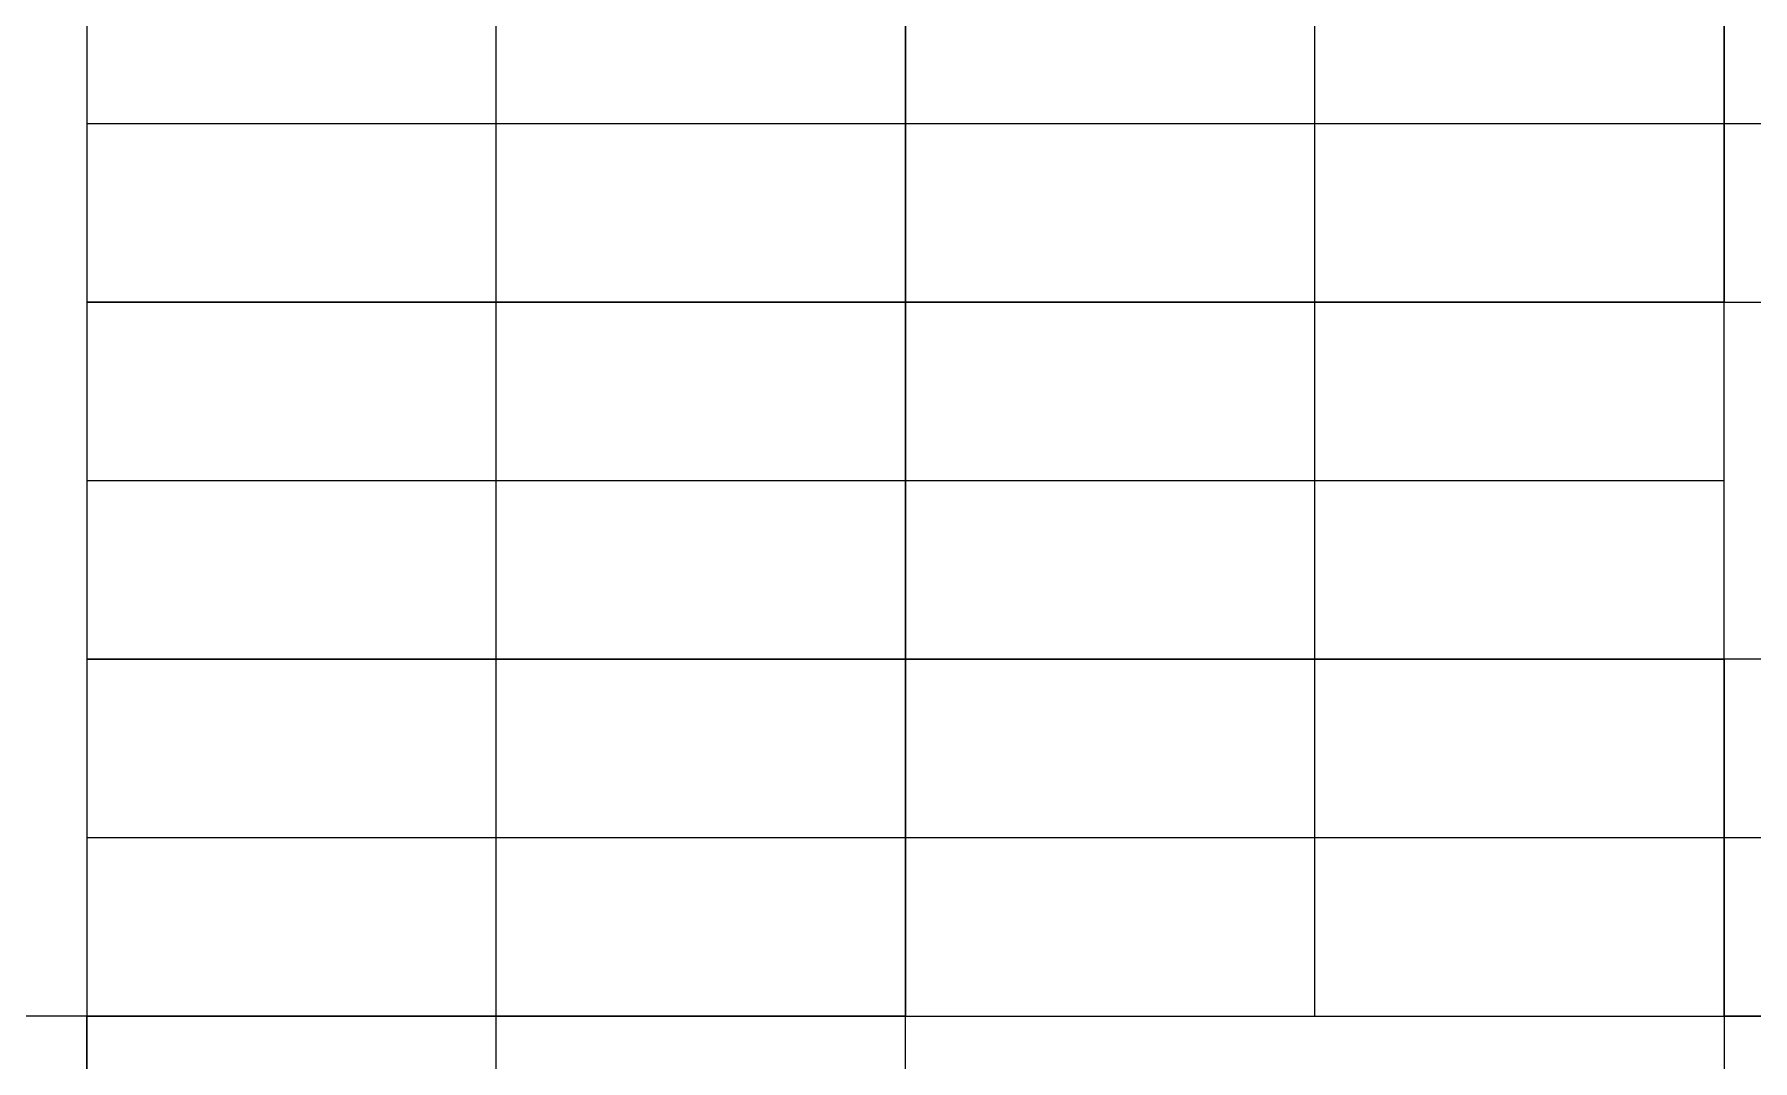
# Model space of a CAD drawing. Header units: millimetres. Extents: x 0.42 to 2.75, y -0.18 to 1.56.
# Drawn here: x 2.2114 to 2.3714, y 0.3283 to 0.4239 of the extents above; entities that cross this region are included whole.
import ezdxf

# ---------------------------------------------------------------- set-up
doc = ezdxf.new("R2010")
doc.units = ezdxf.units.MM
doc.header["$MEASUREMENT"] = 0
doc.layers.add('AZ', color=7, linetype='Continuous', true_color=0x007f00)

msp = doc.modelspace()

# ---------------------------------------------------------------- linework, layer by layer
at = {"layer": 'AZ'}
for p, q in [((2.21627, 0.43225, 0.0225), (2.21627, 0.399, 0.0225)), ((2.21627, 0.43225, 0.045), (2.21627, 0.399, 0.045)), ((2.21627, 0.43225), (2.21627, 0.399)), ((2.21627, 0.43225, 0.0225), (2.21627, 0.399, 0.0225)), ((2.29252, 0.43225, 0.0225), (2.29252, 0.399, 0.0225)), ((2.29252, 0.43225, 0.045), (2.29252, 0.399, 0.045)), ((2.29252, 0.43225), (2.29252, 0.399)), ((2.29252, 0.43225, 0.0225), (2.29252, 0.399, 0.0225)), ((2.29252, 0.399, 0.0225), (2.29252, 0.43225, 0.0225)), ((2.29252, 0.399, 0.045), (2.29252, 0.43225, 0.045)), ((2.29252, 0.399), (2.29252, 0.43225)), ((2.29252, 0.399, 0.0225), (2.29252, 0.43225, 0.0225)), ((2.36877, 0.43225, 0.0225), (2.36877, 0.399, 0.0225)), ((2.36877, 0.43225, 0.045), (2.36877, 0.399, 0.045)), ((2.36877, 0.43225), (2.36877, 0.399)), ((2.36877, 0.43225, 0.0225), (2.36877, 0.399, 0.0225)), ((2.36877, 0.399, 0.0225), (2.36877, 0.43225, 0.0225)), ((2.36877, 0.399, 0.045), (2.36877, 0.43225, 0.045)), ((2.36877, 0.399), (2.36877, 0.43225)), ((2.36877, 0.399, 0.0225), (2.36877, 0.43225, 0.0225)), ((2.21627, 0.399, 0.0225), (2.29252, 0.399, 0.0225)), ((2.21627, 0.399, 0.045), (2.29252, 0.399, 0.045)), ((2.21627, 0.399, 0.0225), (2.21627, 0.399, 0.045)), ((2.21627, 0.399), (2.29252, 0.399)), ((2.21627, 0.399, 0.0225), (2.29252, 0.399, 0.0225)), ((2.21627, 0.399), (2.21627, 0.399, 0.0225)), ((2.29252, 0.399, 0.0675), (2.21627, 0.399, 0.0675)), ((2.21627, 0.399, 0.0675), (2.21627, 0.36575, 0.0675)), ((2.29252, 0.399, 0.09), (2.21627, 0.399, 0.09)), ((2.21627, 0.399, 0.09), (2.21627, 0.36575, 0.09)), ((2.21627, 0.399, 0.0675), (2.21627, 0.399, 0.09)), ((2.29252, 0.399, 0.045), (2.21627, 0.399, 0.045)), ((2.21627, 0.399, 0.045), (2.21627, 0.36575, 0.045)), ((2.29252, 0.399, 0.0675), (2.21627, 0.399, 0.0675)), ((2.21627, 0.399, 0.0675), (2.21627, 0.36575, 0.0675)), ((2.21627, 0.399, 0.045), (2.21627, 0.399, 0.0675)), ((2.29252, 0.399, 0.0225), (2.21627, 0.399, 0.0225)), ((2.21627, 0.399, 0.0225), (2.21627, 0.36575, 0.0225)), ((2.29252, 0.399, 0.045), (2.21627, 0.399, 0.045)), ((2.21627, 0.399, 0.045), (2.21627, 0.36575, 0.045)), ((2.21627, 0.399, 0.0225), (2.21627, 0.399, 0.045)), ((2.29252, 0.399), (2.21627, 0.399)), ((2.21627, 0.399), (2.21627, 0.36575)), ((2.29252, 0.399, 0.0225), (2.21627, 0.399, 0.0225)), ((2.21627, 0.399, 0.0225), (2.21627, 0.36575, 0.0225)), ((2.21627, 0.399), (2.21627, 0.399, 0.0225)), ((2.29252, 0.399, 0.0225), (2.36877, 0.399, 0.0225)), ((2.29252, 0.399, 0.045), (2.36877, 0.399, 0.045)), ((2.29252, 0.399, 0.0225), (2.29252, 0.399, 0.045)), ((2.29252, 0.399), (2.36877, 0.399)), ((2.29252, 0.399, 0.0225), (2.36877, 0.399, 0.0225)), ((2.29252, 0.399), (2.29252, 0.399, 0.0225)), ((2.36877, 0.399, 0.045), (2.29252, 0.399, 0.045)), ((2.29252, 0.399, 0.045), (2.29252, 0.36575, 0.045)), ((2.36877, 0.399, 0.0675), (2.29252, 0.399, 0.0675)), ((2.29252, 0.399, 0.0675), (2.29252, 0.36575, 0.0675)), ((2.29252, 0.399, 0.045), (2.29252, 0.399, 0.0675)), ((2.36877, 0.399, 0.0225), (2.29252, 0.399, 0.0225)), ((2.29252, 0.399, 0.0225), (2.29252, 0.36575, 0.0225)), ((2.36877, 0.399, 0.045), (2.29252, 0.399, 0.045)), ((2.29252, 0.399, 0.045), (2.29252, 0.36575, 0.045)), ((2.29252, 0.399, 0.0225), (2.29252, 0.399, 0.045)), ((2.36877, 0.399), (2.29252, 0.399)), ((2.29252, 0.399), (2.29252, 0.36575)), ((2.36877, 0.399, 0.0225), (2.29252, 0.399, 0.0225)), ((2.29252, 0.399, 0.0225), (2.29252, 0.36575, 0.0225)), ((2.29252, 0.399), (2.29252, 0.399, 0.0225)), ((2.29252, 0.399, 0.0225), (2.29252, 0.399, 0.045)), ((2.29252, 0.399), (2.29252, 0.399, 0.0225)), ((2.29252, 0.36575, 0.0675), (2.29252, 0.399, 0.0675)), ((2.29252, 0.36575, 0.09), (2.29252, 0.399, 0.09)), ((2.29252, 0.399, 0.0675), (2.29252, 0.399, 0.09)), ((2.29252, 0.36575, 0.045), (2.29252, 0.399, 0.045)), ((2.29252, 0.36575, 0.0675), (2.29252, 0.399, 0.0675)), ((2.29252, 0.399, 0.045), (2.29252, 0.399, 0.0675)), ((2.29252, 0.36575, 0.0225), (2.29252, 0.399, 0.0225)), ((2.29252, 0.36575, 0.045), (2.29252, 0.399, 0.045)), ((2.29252, 0.399, 0.0225), (2.29252, 0.399, 0.045)), ((2.29252, 0.36575), (2.29252, 0.399)), ((2.29252, 0.36575, 0.0225), (2.29252, 0.399, 0.0225)), ((2.29252, 0.399), (2.29252, 0.399, 0.0225)), ((2.36877, 0.399, 0.0225), (2.44502, 0.399, 0.0225)), ((2.36877, 0.399, 0.045), (2.44502, 0.399, 0.045)), ((2.36877, 0.399, 0.0225), (2.36877, 0.399, 0.045)), ((2.36877, 0.399), (2.44502, 0.399)), ((2.36877, 0.399, 0.0225), (2.44502, 0.399, 0.0225)), ((2.36877, 0.399), (2.36877, 0.399, 0.0225)), ((2.36877, 0.399, 0.0225), (2.36877, 0.399, 0.045)), ((2.36877, 0.399), (2.36877, 0.399, 0.0225)), ((2.36877, 0.36575, 0.045), (2.36877, 0.399, 0.045)), ((2.36877, 0.36575, 0.0675), (2.36877, 0.399, 0.0675)), ((2.36877, 0.399, 0.045), (2.36877, 0.399, 0.0675)), ((2.36877, 0.36575, 0.0225), (2.36877, 0.399, 0.0225)), ((2.36877, 0.36575, 0.045), (2.36877, 0.399, 0.045)), ((2.36877, 0.399, 0.0225), (2.36877, 0.399, 0.045)), ((2.36877, 0.36575), (2.36877, 0.399)), ((2.36877, 0.36575, 0.0225), (2.36877, 0.399, 0.0225)), ((2.36877, 0.399), (2.36877, 0.399, 0.0225)), ((2.21627, 0.36575, 0.0675), (2.29252, 0.36575, 0.0675)), ((2.21627, 0.36575, 0.09), (2.29252, 0.36575, 0.09)), ((2.21627, 0.36575, 0.0675), (2.21627, 0.36575, 0.09)), ((2.21627, 0.36575, 0.045), (2.29252, 0.36575, 0.045)), ((2.21627, 0.36575, 0.0675), (2.29252, 0.36575, 0.0675)), ((2.21627, 0.36575, 0.045), (2.21627, 0.36575, 0.0675)), ((2.21627, 0.36575, 0.0225), (2.29252, 0.36575, 0.0225)), ((2.21627, 0.36575, 0.045), (2.29252, 0.36575, 0.045)), ((2.21627, 0.36575, 0.0225), (2.21627, 0.36575, 0.045)), ((2.21627, 0.36575), (2.29252, 0.36575)), ((2.21627, 0.36575, 0.0225), (2.29252, 0.36575, 0.0225)), ((2.21627, 0.36575), (2.21627, 0.36575, 0.0225)), ((2.29252, 0.36575, 0.1575), (2.21627, 0.36575, 0.1575)), ((2.21627, 0.36575, 0.1575), (2.21627, 0.3325, 0.1575)), ((2.29252, 0.36575, 0.18), (2.21627, 0.36575, 0.18)), ((2.21627, 0.36575, 0.18), (2.21627, 0.3325, 0.18)), ((2.21627, 0.36575, 0.1575), (2.21627, 0.36575, 0.18)), ((2.29252, 0.36575, 0.135), (2.21627, 0.36575, 0.135)), ((2.21627, 0.36575, 0.135), (2.21627, 0.3325, 0.135)), ((2.29252, 0.36575, 0.1575), (2.21627, 0.36575, 0.1575)), ((2.21627, 0.36575, 0.1575), (2.21627, 0.3325, 0.1575)), ((2.21627, 0.36575, 0.135), (2.21627, 0.36575, 0.1575)), ((2.29252, 0.36575, 0.1125), (2.21627, 0.36575, 0.1125)), ((2.21627, 0.36575, 0.1125), (2.21627, 0.3325, 0.1125)), ((2.29252, 0.36575, 0.135), (2.21627, 0.36575, 0.135)), ((2.21627, 0.36575, 0.135), (2.21627, 0.3325, 0.135)), ((2.21627, 0.36575, 0.1125), (2.21627, 0.36575, 0.135)), ((2.29252, 0.36575, 0.09), (2.21627, 0.36575, 0.09)), ((2.21627, 0.36575, 0.09), (2.21627, 0.3325, 0.09)), ((2.29252, 0.36575, 0.1125), (2.21627, 0.36575, 0.1125)), ((2.21627, 0.36575, 0.1125), (2.21627, 0.3325, 0.1125)), ((2.21627, 0.36575, 0.09), (2.21627, 0.36575, 0.1125)), ((2.29252, 0.36575, 0.0675), (2.21627, 0.36575, 0.0675)), ((2.21627, 0.36575, 0.0675), (2.21627, 0.3325, 0.0675)), ((2.29252, 0.36575, 0.09), (2.21627, 0.36575, 0.09)), ((2.21627, 0.36575, 0.09), (2.21627, 0.3325, 0.09)), ((2.21627, 0.36575, 0.0675), (2.21627, 0.36575, 0.09)), ((2.29252, 0.36575, 0.045), (2.21627, 0.36575, 0.045)), ((2.21627, 0.36575, 0.045), (2.21627, 0.3325, 0.045)), ((2.29252, 0.36575, 0.0675), (2.21627, 0.36575, 0.0675)), ((2.21627, 0.36575, 0.0675), (2.21627, 0.3325, 0.0675)), ((2.21627, 0.36575, 0.045), (2.21627, 0.36575, 0.0675)), ((2.29252, 0.36575, 0.0225), (2.21627, 0.36575, 0.0225)), ((2.21627, 0.36575, 0.0225), (2.21627, 0.3325, 0.0225)), ((2.29252, 0.36575, 0.045), (2.21627, 0.36575, 0.045)), ((2.21627, 0.36575, 0.045), (2.21627, 0.3325, 0.045)), ((2.21627, 0.36575, 0.0225), (2.21627, 0.36575, 0.045)), ((2.29252, 0.36575), (2.21627, 0.36575)), ((2.21627, 0.36575), (2.21627, 0.3325)), ((2.29252, 0.36575, 0.0225), (2.21627, 0.36575, 0.0225)), ((2.21627, 0.36575, 0.0225), (2.21627, 0.3325, 0.0225)), ((2.21627, 0.36575), (2.21627, 0.36575, 0.0225)), ((2.29252, 0.36575, 0.045), (2.36877, 0.36575, 0.045)), ((2.29252, 0.36575, 0.0675), (2.36877, 0.36575, 0.0675)), ((2.29252, 0.36575, 0.045), (2.29252, 0.36575, 0.0675)), ((2.29252, 0.36575, 0.0225), (2.36877, 0.36575, 0.0225)), ((2.29252, 0.36575, 0.045), (2.36877, 0.36575, 0.045)), ((2.29252, 0.36575, 0.0225), (2.29252, 0.36575, 0.045)), ((2.29252, 0.36575), (2.36877, 0.36575)), ((2.29252, 0.36575, 0.0225), (2.36877, 0.36575, 0.0225)), ((2.29252, 0.36575), (2.29252, 0.36575, 0.0225)), ((2.36877, 0.36575, 0.1125), (2.29252, 0.36575, 0.1125)), ((2.29252, 0.36575, 0.1125), (2.29252, 0.3325, 0.1125)), ((2.36877, 0.36575, 0.135), (2.29252, 0.36575, 0.135)), ((2.29252, 0.36575, 0.135), (2.29252, 0.3325, 0.135)), ((2.29252, 0.36575, 0.1125), (2.29252, 0.36575, 0.135)), ((2.36877, 0.36575, 0.09), (2.29252, 0.36575, 0.09)), ((2.29252, 0.36575, 0.09), (2.29252, 0.3325, 0.09)), ((2.36877, 0.36575, 0.1125), (2.29252, 0.36575, 0.1125)), ((2.29252, 0.36575, 0.1125), (2.29252, 0.3325, 0.1125)), ((2.29252, 0.36575, 0.09), (2.29252, 0.36575, 0.1125)), ((2.36877, 0.36575, 0.0675), (2.29252, 0.36575, 0.0675)), ((2.29252, 0.36575, 0.0675), (2.29252, 0.3325, 0.0675)), ((2.36877, 0.36575, 0.09), (2.29252, 0.36575, 0.09)), ((2.29252, 0.36575, 0.09), (2.29252, 0.3325, 0.09)), ((2.29252, 0.36575, 0.0675), (2.29252, 0.36575, 0.09)), ((2.36877, 0.36575, 0.045), (2.29252, 0.36575, 0.045)), ((2.29252, 0.36575, 0.045), (2.29252, 0.3325, 0.045)), ((2.36877, 0.36575, 0.0675), (2.29252, 0.36575, 0.0675)), ((2.29252, 0.36575, 0.0675), (2.29252, 0.3325, 0.0675)), ((2.29252, 0.36575, 0.045), (2.29252, 0.36575, 0.0675)), ((2.36877, 0.36575, 0.0225), (2.29252, 0.36575, 0.0225)), ((2.29252, 0.36575, 0.0225), (2.29252, 0.3325, 0.0225)), ((2.36877, 0.36575, 0.045), (2.29252, 0.36575, 0.045)), ((2.29252, 0.36575, 0.045), (2.29252, 0.3325, 0.045)), ((2.29252, 0.36575, 0.0225), (2.29252, 0.36575, 0.045)), ((2.36877, 0.36575), (2.29252, 0.36575)), ((2.29252, 0.36575), (2.29252, 0.3325)), ((2.36877, 0.36575, 0.0225), (2.29252, 0.36575, 0.0225)), ((2.29252, 0.36575, 0.0225), (2.29252, 0.3325, 0.0225)), ((2.29252, 0.36575), (2.29252, 0.36575, 0.0225)), ((2.29252, 0.36575, 0.0675), (2.29252, 0.36575, 0.09)), ((2.29252, 0.36575, 0.045), (2.29252, 0.36575, 0.0675)), ((2.29252, 0.36575, 0.0225), (2.29252, 0.36575, 0.045)), ((2.29252, 0.36575), (2.29252, 0.36575, 0.0225)), ((2.29252, 0.3325, 0.1575), (2.29252, 0.36575, 0.1575)), ((2.29252, 0.3325, 0.18), (2.29252, 0.36575, 0.18)), ((2.29252, 0.36575, 0.1575), (2.29252, 0.36575, 0.18)), ((2.29252, 0.3325, 0.135), (2.29252, 0.36575, 0.135)), ((2.29252, 0.3325, 0.1575), (2.29252, 0.36575, 0.1575)), ((2.29252, 0.36575, 0.135), (2.29252, 0.36575, 0.1575)), ((2.29252, 0.3325, 0.1125), (2.29252, 0.36575, 0.1125)), ((2.29252, 0.3325, 0.135), (2.29252, 0.36575, 0.135)), ((2.29252, 0.36575, 0.1125), (2.29252, 0.36575, 0.135)), ((2.29252, 0.3325, 0.09), (2.29252, 0.36575, 0.09)), ((2.29252, 0.3325, 0.1125), (2.29252, 0.36575, 0.1125)), ((2.29252, 0.36575, 0.09), (2.29252, 0.36575, 0.1125)), ((2.29252, 0.3325, 0.0675), (2.29252, 0.36575, 0.0675)), ((2.29252, 0.3325, 0.09), (2.29252, 0.36575, 0.09)), ((2.29252, 0.36575, 0.0675), (2.29252, 0.36575, 0.09)), ((2.29252, 0.3325, 0.045), (2.29252, 0.36575, 0.045)), ((2.29252, 0.3325, 0.0675), (2.29252, 0.36575, 0.0675)), ((2.29252, 0.36575, 0.045), (2.29252, 0.36575, 0.0675)), ((2.29252, 0.3325, 0.0225), (2.29252, 0.36575, 0.0225)), ((2.29252, 0.3325, 0.045), (2.29252, 0.36575, 0.045)), ((2.29252, 0.36575, 0.0225), (2.29252, 0.36575, 0.045)), ((2.29252, 0.3325), (2.29252, 0.36575)), ((2.29252, 0.3325, 0.0225), (2.29252, 0.36575, 0.0225)), ((2.29252, 0.36575), (2.29252, 0.36575, 0.0225)), ((2.44502, 0.36575), (2.36877, 0.36575)), ((2.36877, 0.36575), (2.36877, 0.3325)), ((2.44502, 0.36575, 0.0225), (2.36877, 0.36575, 0.0225)), ((2.36877, 0.36575, 0.0225), (2.36877, 0.3325, 0.0225)), ((2.36877, 0.36575), (2.36877, 0.36575, 0.0225)), ((2.36877, 0.36575, 0.045), (2.36877, 0.36575, 0.0675)), ((2.36877, 0.36575, 0.0225), (2.36877, 0.36575, 0.045)), ((2.36877, 0.36575), (2.36877, 0.36575, 0.0225)), ((2.36877, 0.3325, 0.1125), (2.36877, 0.36575, 0.1125)), ((2.36877, 0.3325, 0.135), (2.36877, 0.36575, 0.135)), ((2.36877, 0.36575, 0.1125), (2.36877, 0.36575, 0.135)), ((2.36877, 0.3325, 0.09), (2.36877, 0.36575, 0.09)), ((2.36877, 0.3325, 0.1125), (2.36877, 0.36575, 0.1125)), ((2.36877, 0.36575, 0.09), (2.36877, 0.36575, 0.1125)), ((2.36877, 0.3325, 0.0675), (2.36877, 0.36575, 0.0675)), ((2.36877, 0.3325, 0.09), (2.36877, 0.36575, 0.09)), ((2.36877, 0.36575, 0.0675), (2.36877, 0.36575, 0.09)), ((2.36877, 0.3325, 0.045), (2.36877, 0.36575, 0.045)), ((2.36877, 0.3325, 0.0675), (2.36877, 0.36575, 0.0675)), ((2.36877, 0.36575, 0.045), (2.36877, 0.36575, 0.0675)), ((2.36877, 0.3325, 0.0225), (2.36877, 0.36575, 0.0225)), ((2.36877, 0.3325, 0.045), (2.36877, 0.36575, 0.045)), ((2.36877, 0.36575, 0.0225), (2.36877, 0.36575, 0.045)), ((2.36877, 0.3325), (2.36877, 0.36575)), ((2.36877, 0.3325, 0.0225), (2.36877, 0.36575, 0.0225)), ((2.36877, 0.36575), (2.36877, 0.36575, 0.0225)), ((2.21627, 0.3325), (2.14002, 0.3325)), ((2.21627, 0.3325, 0.0225), (2.14002, 0.3325, 0.0225)), ((2.21627, 0.3325, 0.1575), (2.29252, 0.3325, 0.1575)), ((2.21627, 0.3325, 0.18), (2.29252, 0.3325, 0.18)), ((2.21627, 0.3325, 0.1575), (2.21627, 0.3325, 0.18)), ((2.21627, 0.3325, 0.135), (2.29252, 0.3325, 0.135)), ((2.21627, 0.3325, 0.1575), (2.29252, 0.3325, 0.1575)), ((2.21627, 0.3325, 0.135), (2.21627, 0.3325, 0.1575)), ((2.21627, 0.3325, 0.1125), (2.29252, 0.3325, 0.1125)), ((2.21627, 0.3325, 0.135), (2.29252, 0.3325, 0.135)), ((2.21627, 0.3325, 0.1125), (2.21627, 0.3325, 0.135)), ((2.21627, 0.3325, 0.09), (2.29252, 0.3325, 0.09)), ((2.21627, 0.3325, 0.1125), (2.29252, 0.3325, 0.1125)), ((2.21627, 0.3325, 0.09), (2.21627, 0.3325, 0.1125)), ((2.21627, 0.3325, 0.0675), (2.29252, 0.3325, 0.0675)), ((2.21627, 0.3325, 0.09), (2.29252, 0.3325, 0.09)), ((2.21627, 0.3325, 0.0675), (2.21627, 0.3325, 0.09)), ((2.21627, 0.3325, 0.045), (2.29252, 0.3325, 0.045)), ((2.21627, 0.3325, 0.0675), (2.29252, 0.3325, 0.0675)), ((2.21627, 0.3325, 0.045), (2.21627, 0.3325, 0.0675)), ((2.21627, 0.3325, 0.0225), (2.29252, 0.3325, 0.0225)), ((2.21627, 0.3325, 0.045), (2.29252, 0.3325, 0.045)), ((2.21627, 0.3325, 0.0225), (2.21627, 0.3325, 0.045)), ((2.21627, 0.3325), (2.29252, 0.3325)), ((2.21627, 0.3325, 0.0225), (2.29252, 0.3325, 0.0225)), ((2.21627, 0.3325), (2.21627, 0.3325, 0.0225)), ((2.29252, 0.3325), (2.21627, 0.3325)), ((2.21627, 0.3325), (2.21627, 0.29925)), ((2.29252, 0.3325, 0.0225), (2.21627, 0.3325, 0.0225)), ((2.21627, 0.3325, 0.0225), (2.21627, 0.29925, 0.0225)), ((2.21627, 0.3325), (2.21627, 0.3325, 0.0225)), ((2.21627, 0.29925), (2.21627, 0.3325)), ((2.21627, 0.29925, 0.0225), (2.21627, 0.3325, 0.0225)), ((2.21627, 0.3325), (2.21627, 0.3325, 0.0225)), ((2.29252, 0.3325, 0.1125), (2.36877, 0.3325, 0.1125)), ((2.29252, 0.3325, 0.135), (2.36877, 0.3325, 0.135)), ((2.29252, 0.3325, 0.1125), (2.29252, 0.3325, 0.135)), ((2.29252, 0.3325, 0.09), (2.36877, 0.3325, 0.09)), ((2.29252, 0.3325, 0.1125), (2.36877, 0.3325, 0.1125)), ((2.29252, 0.3325, 0.09), (2.29252, 0.3325, 0.1125)), ((2.29252, 0.3325, 0.0675), (2.36877, 0.3325, 0.0675)), ((2.29252, 0.3325, 0.09), (2.36877, 0.3325, 0.09)), ((2.29252, 0.3325, 0.0675), (2.29252, 0.3325, 0.09)), ((2.29252, 0.3325, 0.045), (2.36877, 0.3325, 0.045)), ((2.29252, 0.3325, 0.0675), (2.36877, 0.3325, 0.0675)), ((2.29252, 0.3325, 0.045), (2.29252, 0.3325, 0.0675)), ((2.29252, 0.3325, 0.0225), (2.36877, 0.3325, 0.0225)), ((2.29252, 0.3325, 0.045), (2.36877, 0.3325, 0.045)), ((2.29252, 0.3325, 0.0225), (2.29252, 0.3325, 0.045)), ((2.29252, 0.3325), (2.36877, 0.3325)), ((2.29252, 0.3325, 0.0225), (2.36877, 0.3325, 0.0225)), ((2.29252, 0.3325), (2.29252, 0.3325, 0.0225)), ((2.29252, 0.3325, 0.1575), (2.29252, 0.3325, 0.18)), ((2.29252, 0.3325, 0.135), (2.29252, 0.3325, 0.1575)), ((2.29252, 0.3325, 0.1125), (2.29252, 0.3325, 0.135)), ((2.29252, 0.3325, 0.09), (2.29252, 0.3325, 0.1125)), ((2.29252, 0.3325, 0.0675), (2.29252, 0.3325, 0.09)), ((2.29252, 0.3325, 0.045), (2.29252, 0.3325, 0.0675)), ((2.29252, 0.3325, 0.0225), (2.29252, 0.3325, 0.045)), ((2.29252, 0.3325), (2.29252, 0.3325, 0.0225)), ((2.29252, 0.29925), (2.29252, 0.3325)), ((2.29252, 0.29925, 0.0225), (2.29252, 0.3325, 0.0225)), ((2.29252, 0.3325), (2.29252, 0.3325, 0.0225)), ((2.36877, 0.3325), (2.44502, 0.3325)), ((2.36877, 0.3325, 0.0225), (2.44502, 0.3325, 0.0225)), ((2.36877, 0.3325), (2.36877, 0.3325, 0.0225)), ((2.44502, 0.3325), (2.36877, 0.3325)), ((2.36877, 0.3325), (2.36877, 0.29925)), ((2.44502, 0.3325, 0.0225), (2.36877, 0.3325, 0.0225)), ((2.36877, 0.3325, 0.0225), (2.36877, 0.29925, 0.0225)), ((2.36877, 0.3325), (2.36877, 0.3325, 0.0225)), ((2.36877, 0.3325, 0.1125), (2.36877, 0.3325, 0.135)), ((2.36877, 0.3325, 0.09), (2.36877, 0.3325, 0.1125)), ((2.36877, 0.3325, 0.0675), (2.36877, 0.3325, 0.09)), ((2.36877, 0.3325, 0.045), (2.36877, 0.3325, 0.0675)), ((2.36877, 0.3325, 0.0225), (2.36877, 0.3325, 0.045)), ((2.36877, 0.3325), (2.36877, 0.3325, 0.0225))]:
    msp.add_line(p, q, dxfattribs=at)
for points in [[(2.21627, 0.43225, 0.03375), (2.21627, 0.41563, 0.03375), (2.21627, 0.399, 0.03375)], [(2.21627, 0.43225, 0.01125), (2.21627, 0.41563, 0.01125), (2.21627, 0.399, 0.01125)], [(2.25439, 0.399, 0.0225), (2.25439, 0.41563, 0.0225), (2.25439, 0.43225, 0.0225)], [(2.25439, 0.399, 0.045), (2.25439, 0.41563, 0.045), (2.25439, 0.43225, 0.045)], [(2.25439, 0.399), (2.25439, 0.41563), (2.25439, 0.43225)], [(2.25439, 0.399, 0.0225), (2.25439, 0.41563, 0.0225), (2.25439, 0.43225, 0.0225)], [(2.29252, 0.43225, 0.03375), (2.29252, 0.41563, 0.03375), (2.29252, 0.399, 0.03375)], [(2.29252, 0.43225, 0.01125), (2.29252, 0.41563, 0.01125), (2.29252, 0.399, 0.01125)], [(2.29252, 0.399, 0.03375), (2.29252, 0.41563, 0.03375), (2.29252, 0.43225, 0.03375)], [(2.29252, 0.399, 0.01125), (2.29252, 0.41563, 0.01125), (2.29252, 0.43225, 0.01125)], [(2.33064, 0.399, 0.0225), (2.33064, 0.41563, 0.0225), (2.33064, 0.43225, 0.0225)], [(2.33064, 0.399, 0.045), (2.33064, 0.41563, 0.045), (2.33064, 0.43225, 0.045)], [(2.33064, 0.399), (2.33064, 0.41563), (2.33064, 0.43225)], [(2.33064, 0.399, 0.0225), (2.33064, 0.41563, 0.0225), (2.33064, 0.43225, 0.0225)], [(2.36877, 0.43225, 0.03375), (2.36877, 0.41563, 0.03375), (2.36877, 0.399, 0.03375)], [(2.36877, 0.43225, 0.01125), (2.36877, 0.41563, 0.01125), (2.36877, 0.399, 0.01125)], [(2.36877, 0.399, 0.03375), (2.36877, 0.41563, 0.03375), (2.36877, 0.43225, 0.03375)], [(2.36877, 0.399, 0.01125), (2.36877, 0.41563, 0.01125), (2.36877, 0.43225, 0.01125)], [(2.21627, 0.41563, 0.0225), (2.21627, 0.41563, 0.03375), (2.21627, 0.41563, 0.045)], [(2.21627, 0.41563, 0.0225), (2.25439, 0.41563, 0.0225), (2.29252, 0.41563, 0.0225)], [(2.21627, 0.41563, 0.045), (2.25439, 0.41563, 0.045), (2.29252, 0.41563, 0.045)], [(2.21627, 0.41563), (2.21627, 0.41563, 0.01125), (2.21627, 0.41563, 0.0225)], [(2.21627, 0.41563), (2.25439, 0.41563), (2.29252, 0.41563)], [(2.21627, 0.41563, 0.0225), (2.25439, 0.41563, 0.0225), (2.29252, 0.41563, 0.0225)], [(2.29252, 0.41563, 0.0225), (2.29252, 0.41563, 0.03375), (2.29252, 0.41563, 0.045)], [(2.29252, 0.41563, 0.0225), (2.33064, 0.41563, 0.0225), (2.36877, 0.41563, 0.0225)], [(2.29252, 0.41563, 0.045), (2.33064, 0.41563, 0.045), (2.36877, 0.41563, 0.045)], [(2.29252, 0.41563), (2.29252, 0.41563, 0.01125), (2.29252, 0.41563, 0.0225)], [(2.29252, 0.41563), (2.33064, 0.41563), (2.36877, 0.41563)], [(2.29252, 0.41563, 0.0225), (2.33064, 0.41563, 0.0225), (2.36877, 0.41563, 0.0225)], [(2.29252, 0.41563, 0.0225), (2.29252, 0.41563, 0.03375), (2.29252, 0.41563, 0.045)], [(2.29252, 0.41563), (2.29252, 0.41563, 0.01125), (2.29252, 0.41563, 0.0225)], [(2.36877, 0.41563, 0.0225), (2.36877, 0.41563, 0.03375), (2.36877, 0.41563, 0.045)], [(2.36877, 0.41563, 0.0225), (2.40689, 0.41563, 0.0225), (2.44502, 0.41563, 0.0225)], [(2.36877, 0.41563, 0.045), (2.40689, 0.41563, 0.045), (2.44502, 0.41563, 0.045)], [(2.36877, 0.41563), (2.36877, 0.41563, 0.01125), (2.36877, 0.41563, 0.0225)], [(2.36877, 0.41563), (2.40689, 0.41563), (2.44502, 0.41563)], [(2.36877, 0.41563, 0.0225), (2.40689, 0.41563, 0.0225), (2.44502, 0.41563, 0.0225)], [(2.36877, 0.41563, 0.0225), (2.36877, 0.41563, 0.03375), (2.36877, 0.41563, 0.045)], [(2.36877, 0.41563), (2.36877, 0.41563, 0.01125), (2.36877, 0.41563, 0.0225)], [(2.21627, 0.399, 0.03375), (2.25439, 0.399, 0.03375), (2.29252, 0.399, 0.03375)], [(2.21627, 0.399, 0.01125), (2.25439, 0.399, 0.01125), (2.29252, 0.399, 0.01125)], [(2.29252, 0.399, 0.07875), (2.25439, 0.399, 0.07875), (2.21627, 0.399, 0.07875)], [(2.21627, 0.399, 0.07875), (2.21627, 0.38238, 0.07875), (2.21627, 0.36575, 0.07875)], [(2.29252, 0.399, 0.05625), (2.25439, 0.399, 0.05625), (2.21627, 0.399, 0.05625)], [(2.21627, 0.399, 0.05625), (2.21627, 0.38238, 0.05625), (2.21627, 0.36575, 0.05625)], [(2.29252, 0.399, 0.03375), (2.25439, 0.399, 0.03375), (2.21627, 0.399, 0.03375)], [(2.21627, 0.399, 0.03375), (2.21627, 0.38238, 0.03375), (2.21627, 0.36575, 0.03375)], [(2.29252, 0.399, 0.01125), (2.25439, 0.399, 0.01125), (2.21627, 0.399, 0.01125)], [(2.21627, 0.399, 0.01125), (2.21627, 0.38238, 0.01125), (2.21627, 0.36575, 0.01125)], [(2.25439, 0.399, 0.0225), (2.25439, 0.399, 0.03375), (2.25439, 0.399, 0.045)], [(2.25439, 0.399), (2.25439, 0.399, 0.01125), (2.25439, 0.399, 0.0225)], [(2.25439, 0.399, 0.0675), (2.25439, 0.399, 0.07875), (2.25439, 0.399, 0.09)], [(2.25439, 0.36575, 0.0675), (2.25439, 0.38238, 0.0675), (2.25439, 0.399, 0.0675)], [(2.25439, 0.36575, 0.09), (2.25439, 0.38238, 0.09), (2.25439, 0.399, 0.09)], [(2.25439, 0.399, 0.045), (2.25439, 0.399, 0.05625), (2.25439, 0.399, 0.0675)], [(2.25439, 0.36575, 0.045), (2.25439, 0.38238, 0.045), (2.25439, 0.399, 0.045)], [(2.25439, 0.36575, 0.0675), (2.25439, 0.38238, 0.0675), (2.25439, 0.399, 0.0675)], [(2.25439, 0.399, 0.0225), (2.25439, 0.399, 0.03375), (2.25439, 0.399, 0.045)], [(2.25439, 0.36575, 0.0225), (2.25439, 0.38238, 0.0225), (2.25439, 0.399, 0.0225)], [(2.25439, 0.36575, 0.045), (2.25439, 0.38238, 0.045), (2.25439, 0.399, 0.045)], [(2.25439, 0.399), (2.25439, 0.399, 0.01125), (2.25439, 0.399, 0.0225)], [(2.25439, 0.36575), (2.25439, 0.38238), (2.25439, 0.399)], [(2.25439, 0.36575, 0.0225), (2.25439, 0.38238, 0.0225), (2.25439, 0.399, 0.0225)], [(2.29252, 0.399, 0.03375), (2.33064, 0.399, 0.03375), (2.36877, 0.399, 0.03375)], [(2.29252, 0.399, 0.01125), (2.33064, 0.399, 0.01125), (2.36877, 0.399, 0.01125)], [(2.36877, 0.399, 0.05625), (2.33064, 0.399, 0.05625), (2.29252, 0.399, 0.05625)], [(2.29252, 0.399, 0.05625), (2.29252, 0.38238, 0.05625), (2.29252, 0.36575, 0.05625)], [(2.36877, 0.399, 0.03375), (2.33064, 0.399, 0.03375), (2.29252, 0.399, 0.03375)], [(2.29252, 0.399, 0.03375), (2.29252, 0.38238, 0.03375), (2.29252, 0.36575, 0.03375)], [(2.36877, 0.399, 0.01125), (2.33064, 0.399, 0.01125), (2.29252, 0.399, 0.01125)], [(2.29252, 0.399, 0.01125), (2.29252, 0.38238, 0.01125), (2.29252, 0.36575, 0.01125)], [(2.29252, 0.36575, 0.07875), (2.29252, 0.38238, 0.07875), (2.29252, 0.399, 0.07875)], [(2.29252, 0.36575, 0.05625), (2.29252, 0.38238, 0.05625), (2.29252, 0.399, 0.05625)], [(2.29252, 0.36575, 0.03375), (2.29252, 0.38238, 0.03375), (2.29252, 0.399, 0.03375)], [(2.29252, 0.36575, 0.01125), (2.29252, 0.38238, 0.01125), (2.29252, 0.399, 0.01125)], [(2.33064, 0.399, 0.0225), (2.33064, 0.399, 0.03375), (2.33064, 0.399, 0.045)], [(2.33064, 0.399), (2.33064, 0.399, 0.01125), (2.33064, 0.399, 0.0225)], [(2.33064, 0.399, 0.045), (2.33064, 0.399, 0.05625), (2.33064, 0.399, 0.0675)], [(2.33064, 0.36575, 0.045), (2.33064, 0.38238, 0.045), (2.33064, 0.399, 0.045)], [(2.33064, 0.36575, 0.0675), (2.33064, 0.38238, 0.0675), (2.33064, 0.399, 0.0675)], [(2.33064, 0.399, 0.0225), (2.33064, 0.399, 0.03375), (2.33064, 0.399, 0.045)], [(2.33064, 0.36575, 0.0225), (2.33064, 0.38238, 0.0225), (2.33064, 0.399, 0.0225)], [(2.33064, 0.36575, 0.045), (2.33064, 0.38238, 0.045), (2.33064, 0.399, 0.045)], [(2.33064, 0.399), (2.33064, 0.399, 0.01125), (2.33064, 0.399, 0.0225)], [(2.33064, 0.36575), (2.33064, 0.38238), (2.33064, 0.399)], [(2.33064, 0.36575, 0.0225), (2.33064, 0.38238, 0.0225), (2.33064, 0.399, 0.0225)], [(2.36877, 0.399, 0.03375), (2.40689, 0.399, 0.03375), (2.44502, 0.399, 0.03375)], [(2.36877, 0.399, 0.01125), (2.40689, 0.399, 0.01125), (2.44502, 0.399, 0.01125)], [(2.36877, 0.36575, 0.05625), (2.36877, 0.38238, 0.05625), (2.36877, 0.399, 0.05625)], [(2.36877, 0.36575, 0.03375), (2.36877, 0.38238, 0.03375), (2.36877, 0.399, 0.03375)], [(2.36877, 0.36575, 0.01125), (2.36877, 0.38238, 0.01125), (2.36877, 0.399, 0.01125)], [(2.21627, 0.38238, 0.0675), (2.21627, 0.38238, 0.07875), (2.21627, 0.38238, 0.09)], [(2.21627, 0.38238, 0.0675), (2.25439, 0.38238, 0.0675), (2.29252, 0.38238, 0.0675)], [(2.21627, 0.38238, 0.09), (2.25439, 0.38238, 0.09), (2.29252, 0.38238, 0.09)], [(2.21627, 0.38238, 0.045), (2.21627, 0.38238, 0.05625), (2.21627, 0.38238, 0.0675)], [(2.21627, 0.38238, 0.045), (2.25439, 0.38238, 0.045), (2.29252, 0.38238, 0.045)], [(2.21627, 0.38238, 0.0675), (2.25439, 0.38238, 0.0675), (2.29252, 0.38238, 0.0675)], [(2.21627, 0.38238, 0.0225), (2.21627, 0.38238, 0.03375), (2.21627, 0.38238, 0.045)], [(2.21627, 0.38238, 0.0225), (2.25439, 0.38238, 0.0225), (2.29252, 0.38238, 0.0225)], [(2.21627, 0.38238, 0.045), (2.25439, 0.38238, 0.045), (2.29252, 0.38238, 0.045)], [(2.21627, 0.38238), (2.21627, 0.38238, 0.01125), (2.21627, 0.38238, 0.0225)], [(2.21627, 0.38238), (2.25439, 0.38238), (2.29252, 0.38238)], [(2.21627, 0.38238, 0.0225), (2.25439, 0.38238, 0.0225), (2.29252, 0.38238, 0.0225)], [(2.29252, 0.38238, 0.045), (2.29252, 0.38238, 0.05625), (2.29252, 0.38238, 0.0675)], [(2.29252, 0.38238, 0.045), (2.33064, 0.38238, 0.045), (2.36877, 0.38238, 0.045)], [(2.29252, 0.38238, 0.0675), (2.33064, 0.38238, 0.0675), (2.36877, 0.38238, 0.0675)], [(2.29252, 0.38238, 0.0225), (2.29252, 0.38238, 0.03375), (2.29252, 0.38238, 0.045)], [(2.29252, 0.38238, 0.0225), (2.33064, 0.38238, 0.0225), (2.36877, 0.38238, 0.0225)], [(2.29252, 0.38238, 0.045), (2.33064, 0.38238, 0.045), (2.36877, 0.38238, 0.045)], [(2.29252, 0.38238), (2.29252, 0.38238, 0.01125), (2.29252, 0.38238, 0.0225)], [(2.29252, 0.38238), (2.33064, 0.38238), (2.36877, 0.38238)], [(2.29252, 0.38238, 0.0225), (2.33064, 0.38238, 0.0225), (2.36877, 0.38238, 0.0225)], [(2.29252, 0.38238, 0.0675), (2.29252, 0.38238, 0.07875), (2.29252, 0.38238, 0.09)], [(2.29252, 0.38238, 0.045), (2.29252, 0.38238, 0.05625), (2.29252, 0.38238, 0.0675)], [(2.29252, 0.38238, 0.0225), (2.29252, 0.38238, 0.03375), (2.29252, 0.38238, 0.045)], [(2.29252, 0.38238), (2.29252, 0.38238, 0.01125), (2.29252, 0.38238, 0.0225)], [(2.36877, 0.38238, 0.045), (2.36877, 0.38238, 0.05625), (2.36877, 0.38238, 0.0675)], [(2.36877, 0.38238, 0.0225), (2.36877, 0.38238, 0.03375), (2.36877, 0.38238, 0.045)], [(2.36877, 0.38238), (2.36877, 0.38238, 0.01125), (2.36877, 0.38238, 0.0225)], [(2.21627, 0.36575, 0.07875), (2.25439, 0.36575, 0.07875), (2.29252, 0.36575, 0.07875)], [(2.21627, 0.36575, 0.05625), (2.25439, 0.36575, 0.05625), (2.29252, 0.36575, 0.05625)], [(2.21627, 0.36575, 0.03375), (2.25439, 0.36575, 0.03375), (2.29252, 0.36575, 0.03375)], [(2.21627, 0.36575, 0.01125), (2.25439, 0.36575, 0.01125), (2.29252, 0.36575, 0.01125)], [(2.29252, 0.36575, 0.16875), (2.25439, 0.36575, 0.16875), (2.21627, 0.36575, 0.16875)], [(2.21627, 0.36575, 0.16875), (2.21627, 0.34913, 0.16875), (2.21627, 0.3325, 0.16875)], [(2.29252, 0.36575, 0.14625), (2.25439, 0.36575, 0.14625), (2.21627, 0.36575, 0.14625)], [(2.21627, 0.36575, 0.14625), (2.21627, 0.34913, 0.14625), (2.21627, 0.3325, 0.14625)], [(2.29252, 0.36575, 0.12375), (2.25439, 0.36575, 0.12375), (2.21627, 0.36575, 0.12375)], [(2.21627, 0.36575, 0.12375), (2.21627, 0.34913, 0.12375), (2.21627, 0.3325, 0.12375)], [(2.29252, 0.36575, 0.10125), (2.25439, 0.36575, 0.10125), (2.21627, 0.36575, 0.10125)], [(2.21627, 0.36575, 0.10125), (2.21627, 0.34913, 0.10125), (2.21627, 0.3325, 0.10125)], [(2.29252, 0.36575, 0.07875), (2.25439, 0.36575, 0.07875), (2.21627, 0.36575, 0.07875)], [(2.21627, 0.36575, 0.07875), (2.21627, 0.34913, 0.07875), (2.21627, 0.3325, 0.07875)], [(2.29252, 0.36575, 0.05625), (2.25439, 0.36575, 0.05625), (2.21627, 0.36575, 0.05625)], [(2.21627, 0.36575, 0.05625), (2.21627, 0.34913, 0.05625), (2.21627, 0.3325, 0.05625)], [(2.29252, 0.36575, 0.03375), (2.25439, 0.36575, 0.03375), (2.21627, 0.36575, 0.03375)], [(2.21627, 0.36575, 0.03375), (2.21627, 0.34913, 0.03375), (2.21627, 0.3325, 0.03375)], [(2.29252, 0.36575, 0.01125), (2.25439, 0.36575, 0.01125), (2.21627, 0.36575, 0.01125)], [(2.21627, 0.36575, 0.01125), (2.21627, 0.34913, 0.01125), (2.21627, 0.3325, 0.01125)], [(2.25439, 0.36575, 0.0675), (2.25439, 0.36575, 0.07875), (2.25439, 0.36575, 0.09)], [(2.25439, 0.36575, 0.045), (2.25439, 0.36575, 0.05625), (2.25439, 0.36575, 0.0675)], [(2.25439, 0.36575, 0.0225), (2.25439, 0.36575, 0.03375), (2.25439, 0.36575, 0.045)], [(2.25439, 0.36575), (2.25439, 0.36575, 0.01125), (2.25439, 0.36575, 0.0225)], [(2.25439, 0.36575, 0.1575), (2.25439, 0.36575, 0.16875), (2.25439, 0.36575, 0.18)], [(2.25439, 0.3325, 0.1575), (2.25439, 0.34913, 0.1575), (2.25439, 0.36575, 0.1575)], [(2.25439, 0.3325, 0.18), (2.25439, 0.34913, 0.18), (2.25439, 0.36575, 0.18)], [(2.25439, 0.36575, 0.135), (2.25439, 0.36575, 0.14625), (2.25439, 0.36575, 0.1575)], [(2.25439, 0.3325, 0.135), (2.25439, 0.34913, 0.135), (2.25439, 0.36575, 0.135)], [(2.25439, 0.3325, 0.1575), (2.25439, 0.34913, 0.1575), (2.25439, 0.36575, 0.1575)], [(2.25439, 0.36575, 0.1125), (2.25439, 0.36575, 0.12375), (2.25439, 0.36575, 0.135)], [(2.25439, 0.3325, 0.1125), (2.25439, 0.34913, 0.1125), (2.25439, 0.36575, 0.1125)], [(2.25439, 0.3325, 0.135), (2.25439, 0.34913, 0.135), (2.25439, 0.36575, 0.135)], [(2.25439, 0.36575, 0.09), (2.25439, 0.36575, 0.10125), (2.25439, 0.36575, 0.1125)], [(2.25439, 0.3325, 0.09), (2.25439, 0.34913, 0.09), (2.25439, 0.36575, 0.09)], [(2.25439, 0.3325, 0.1125), (2.25439, 0.34913, 0.1125), (2.25439, 0.36575, 0.1125)], [(2.25439, 0.36575, 0.0675), (2.25439, 0.36575, 0.07875), (2.25439, 0.36575, 0.09)], [(2.25439, 0.3325, 0.0675), (2.25439, 0.34913, 0.0675), (2.25439, 0.36575, 0.0675)], [(2.25439, 0.3325, 0.09), (2.25439, 0.34913, 0.09), (2.25439, 0.36575, 0.09)], [(2.25439, 0.36575, 0.045), (2.25439, 0.36575, 0.05625), (2.25439, 0.36575, 0.0675)], [(2.25439, 0.3325, 0.045), (2.25439, 0.34913, 0.045), (2.25439, 0.36575, 0.045)], [(2.25439, 0.3325, 0.0675), (2.25439, 0.34913, 0.0675), (2.25439, 0.36575, 0.0675)], [(2.25439, 0.36575, 0.0225), (2.25439, 0.36575, 0.03375), (2.25439, 0.36575, 0.045)], [(2.25439, 0.3325, 0.0225), (2.25439, 0.34913, 0.0225), (2.25439, 0.36575, 0.0225)], [(2.25439, 0.3325, 0.045), (2.25439, 0.34913, 0.045), (2.25439, 0.36575, 0.045)], [(2.25439, 0.36575), (2.25439, 0.36575, 0.01125), (2.25439, 0.36575, 0.0225)], [(2.25439, 0.3325), (2.25439, 0.34913), (2.25439, 0.36575)], [(2.25439, 0.3325, 0.0225), (2.25439, 0.34913, 0.0225), (2.25439, 0.36575, 0.0225)], [(2.29252, 0.36575, 0.05625), (2.33064, 0.36575, 0.05625), (2.36877, 0.36575, 0.05625)], [(2.29252, 0.36575, 0.03375), (2.33064, 0.36575, 0.03375), (2.36877, 0.36575, 0.03375)], [(2.29252, 0.36575, 0.01125), (2.33064, 0.36575, 0.01125), (2.36877, 0.36575, 0.01125)], [(2.36877, 0.36575, 0.12375), (2.33064, 0.36575, 0.12375), (2.29252, 0.36575, 0.12375)], [(2.29252, 0.36575, 0.12375), (2.29252, 0.34913, 0.12375), (2.29252, 0.3325, 0.12375)], [(2.36877, 0.36575, 0.10125), (2.33064, 0.36575, 0.10125), (2.29252, 0.36575, 0.10125)], [(2.29252, 0.36575, 0.10125), (2.29252, 0.34913, 0.10125), (2.29252, 0.3325, 0.10125)], [(2.36877, 0.36575, 0.07875), (2.33064, 0.36575, 0.07875), (2.29252, 0.36575, 0.07875)], [(2.29252, 0.36575, 0.07875), (2.29252, 0.34913, 0.07875), (2.29252, 0.3325, 0.07875)], [(2.36877, 0.36575, 0.05625), (2.33064, 0.36575, 0.05625), (2.29252, 0.36575, 0.05625)], [(2.29252, 0.36575, 0.05625), (2.29252, 0.34913, 0.05625), (2.29252, 0.3325, 0.05625)], [(2.36877, 0.36575, 0.03375), (2.33064, 0.36575, 0.03375), (2.29252, 0.36575, 0.03375)], [(2.29252, 0.36575, 0.03375), (2.29252, 0.34913, 0.03375), (2.29252, 0.3325, 0.03375)], [(2.36877, 0.36575, 0.01125), (2.33064, 0.36575, 0.01125), (2.29252, 0.36575, 0.01125)], [(2.29252, 0.36575, 0.01125), (2.29252, 0.34913, 0.01125), (2.29252, 0.3325, 0.01125)], [(2.29252, 0.3325, 0.16875), (2.29252, 0.34913, 0.16875), (2.29252, 0.36575, 0.16875)], [(2.29252, 0.3325, 0.14625), (2.29252, 0.34913, 0.14625), (2.29252, 0.36575, 0.14625)], [(2.29252, 0.3325, 0.12375), (2.29252, 0.34913, 0.12375), (2.29252, 0.36575, 0.12375)], [(2.29252, 0.3325, 0.10125), (2.29252, 0.34913, 0.10125), (2.29252, 0.36575, 0.10125)], [(2.29252, 0.3325, 0.07875), (2.29252, 0.34913, 0.07875), (2.29252, 0.36575, 0.07875)], [(2.29252, 0.3325, 0.05625), (2.29252, 0.34913, 0.05625), (2.29252, 0.36575, 0.05625)], [(2.29252, 0.3325, 0.03375), (2.29252, 0.34913, 0.03375), (2.29252, 0.36575, 0.03375)], [(2.29252, 0.3325, 0.01125), (2.29252, 0.34913, 0.01125), (2.29252, 0.36575, 0.01125)], [(2.33064, 0.36575, 0.045), (2.33064, 0.36575, 0.05625), (2.33064, 0.36575, 0.0675)], [(2.33064, 0.36575, 0.0225), (2.33064, 0.36575, 0.03375), (2.33064, 0.36575, 0.045)], [(2.33064, 0.36575), (2.33064, 0.36575, 0.01125), (2.33064, 0.36575, 0.0225)], [(2.33064, 0.36575, 0.1125), (2.33064, 0.36575, 0.12375), (2.33064, 0.36575, 0.135)], [(2.33064, 0.3325, 0.1125), (2.33064, 0.34913, 0.1125), (2.33064, 0.36575, 0.1125)], [(2.33064, 0.3325, 0.135), (2.33064, 0.34913, 0.135), (2.33064, 0.36575, 0.135)], [(2.33064, 0.36575, 0.09), (2.33064, 0.36575, 0.10125), (2.33064, 0.36575, 0.1125)], [(2.33064, 0.3325, 0.09), (2.33064, 0.34913, 0.09), (2.33064, 0.36575, 0.09)], [(2.33064, 0.3325, 0.1125), (2.33064, 0.34913, 0.1125), (2.33064, 0.36575, 0.1125)], [(2.33064, 0.36575, 0.0675), (2.33064, 0.36575, 0.07875), (2.33064, 0.36575, 0.09)], [(2.33064, 0.3325, 0.0675), (2.33064, 0.34913, 0.0675), (2.33064, 0.36575, 0.0675)], [(2.33064, 0.3325, 0.09), (2.33064, 0.34913, 0.09), (2.33064, 0.36575, 0.09)], [(2.33064, 0.36575, 0.045), (2.33064, 0.36575, 0.05625), (2.33064, 0.36575, 0.0675)], [(2.33064, 0.3325, 0.045), (2.33064, 0.34913, 0.045), (2.33064, 0.36575, 0.045)], [(2.33064, 0.3325, 0.0675), (2.33064, 0.34913, 0.0675), (2.33064, 0.36575, 0.0675)], [(2.33064, 0.36575, 0.0225), (2.33064, 0.36575, 0.03375), (2.33064, 0.36575, 0.045)], [(2.33064, 0.3325, 0.0225), (2.33064, 0.34913, 0.0225), (2.33064, 0.36575, 0.0225)], [(2.33064, 0.3325, 0.045), (2.33064, 0.34913, 0.045), (2.33064, 0.36575, 0.045)], [(2.33064, 0.36575), (2.33064, 0.36575, 0.01125), (2.33064, 0.36575, 0.0225)], [(2.33064, 0.3325), (2.33064, 0.34913), (2.33064, 0.36575)], [(2.33064, 0.3325, 0.0225), (2.33064, 0.34913, 0.0225), (2.33064, 0.36575, 0.0225)], [(2.44502, 0.36575, 0.01125), (2.40689, 0.36575, 0.01125), (2.36877, 0.36575, 0.01125)], [(2.36877, 0.36575, 0.01125), (2.36877, 0.34913, 0.01125), (2.36877, 0.3325, 0.01125)], [(2.36877, 0.3325, 0.12375), (2.36877, 0.34913, 0.12375), (2.36877, 0.36575, 0.12375)], [(2.36877, 0.3325, 0.10125), (2.36877, 0.34913, 0.10125), (2.36877, 0.36575, 0.10125)], [(2.36877, 0.3325, 0.07875), (2.36877, 0.34913, 0.07875), (2.36877, 0.36575, 0.07875)], [(2.36877, 0.3325, 0.05625), (2.36877, 0.34913, 0.05625), (2.36877, 0.36575, 0.05625)], [(2.36877, 0.3325, 0.03375), (2.36877, 0.34913, 0.03375), (2.36877, 0.36575, 0.03375)], [(2.36877, 0.3325, 0.01125), (2.36877, 0.34913, 0.01125), (2.36877, 0.36575, 0.01125)], [(2.21627, 0.34913, 0.1575), (2.21627, 0.34913, 0.16875), (2.21627, 0.34913, 0.18)], [(2.21627, 0.34913, 0.1575), (2.25439, 0.34913, 0.1575), (2.29252, 0.34913, 0.1575)], [(2.21627, 0.34913, 0.18), (2.25439, 0.34913, 0.18), (2.29252, 0.34913, 0.18)], [(2.21627, 0.34913, 0.135), (2.21627, 0.34913, 0.14625), (2.21627, 0.34913, 0.1575)], [(2.21627, 0.34913, 0.135), (2.25439, 0.34913, 0.135), (2.29252, 0.34913, 0.135)], [(2.21627, 0.34913, 0.1575), (2.25439, 0.34913, 0.1575), (2.29252, 0.34913, 0.1575)], [(2.21627, 0.34913, 0.1125), (2.21627, 0.34913, 0.12375), (2.21627, 0.34913, 0.135)], [(2.21627, 0.34913, 0.1125), (2.25439, 0.34913, 0.1125), (2.29252, 0.34913, 0.1125)], [(2.21627, 0.34913, 0.135), (2.25439, 0.34913, 0.135), (2.29252, 0.34913, 0.135)], [(2.21627, 0.34913, 0.09), (2.21627, 0.34913, 0.10125), (2.21627, 0.34913, 0.1125)], [(2.21627, 0.34913, 0.09), (2.25439, 0.34913, 0.09), (2.29252, 0.34913, 0.09)], [(2.21627, 0.34913, 0.1125), (2.25439, 0.34913, 0.1125), (2.29252, 0.34913, 0.1125)], [(2.21627, 0.34913, 0.0675), (2.21627, 0.34913, 0.07875), (2.21627, 0.34913, 0.09)], [(2.21627, 0.34913, 0.0675), (2.25439, 0.34913, 0.0675), (2.29252, 0.34913, 0.0675)], [(2.21627, 0.34913, 0.09), (2.25439, 0.34913, 0.09), (2.29252, 0.34913, 0.09)], [(2.21627, 0.34913, 0.045), (2.21627, 0.34913, 0.05625), (2.21627, 0.34913, 0.0675)], [(2.21627, 0.34913, 0.045), (2.25439, 0.34913, 0.045), (2.29252, 0.34913, 0.045)], [(2.21627, 0.34913, 0.0675), (2.25439, 0.34913, 0.0675), (2.29252, 0.34913, 0.0675)], [(2.21627, 0.34913, 0.0225), (2.21627, 0.34913, 0.03375), (2.21627, 0.34913, 0.045)], [(2.21627, 0.34913, 0.0225), (2.25439, 0.34913, 0.0225), (2.29252, 0.34913, 0.0225)], [(2.21627, 0.34913, 0.045), (2.25439, 0.34913, 0.045), (2.29252, 0.34913, 0.045)], [(2.21627, 0.34913), (2.21627, 0.34913, 0.01125), (2.21627, 0.34913, 0.0225)], [(2.21627, 0.34913), (2.25439, 0.34913), (2.29252, 0.34913)], [(2.21627, 0.34913, 0.0225), (2.25439, 0.34913, 0.0225), (2.29252, 0.34913, 0.0225)], [(2.29252, 0.34913, 0.1125), (2.29252, 0.34913, 0.12375), (2.29252, 0.34913, 0.135)], [(2.29252, 0.34913, 0.1125), (2.33064, 0.34913, 0.1125), (2.36877, 0.34913, 0.1125)], [(2.29252, 0.34913, 0.135), (2.33064, 0.34913, 0.135), (2.36877, 0.34913, 0.135)], [(2.29252, 0.34913, 0.09), (2.29252, 0.34913, 0.10125), (2.29252, 0.34913, 0.1125)], [(2.29252, 0.34913, 0.09), (2.33064, 0.34913, 0.09), (2.36877, 0.34913, 0.09)], [(2.29252, 0.34913, 0.1125), (2.33064, 0.34913, 0.1125), (2.36877, 0.34913, 0.1125)], [(2.29252, 0.34913, 0.0675), (2.29252, 0.34913, 0.07875), (2.29252, 0.34913, 0.09)], [(2.29252, 0.34913, 0.0675), (2.33064, 0.34913, 0.0675), (2.36877, 0.34913, 0.0675)], [(2.29252, 0.34913, 0.09), (2.33064, 0.34913, 0.09), (2.36877, 0.34913, 0.09)], [(2.29252, 0.34913, 0.045), (2.29252, 0.34913, 0.05625), (2.29252, 0.34913, 0.0675)], [(2.29252, 0.34913, 0.045), (2.33064, 0.34913, 0.045), (2.36877, 0.34913, 0.045)], [(2.29252, 0.34913, 0.0675), (2.33064, 0.34913, 0.0675), (2.36877, 0.34913, 0.0675)], [(2.29252, 0.34913, 0.0225), (2.29252, 0.34913, 0.03375), (2.29252, 0.34913, 0.045)], [(2.29252, 0.34913, 0.0225), (2.33064, 0.34913, 0.0225), (2.36877, 0.34913, 0.0225)], [(2.29252, 0.34913, 0.045), (2.33064, 0.34913, 0.045), (2.36877, 0.34913, 0.045)], [(2.29252, 0.34913), (2.29252, 0.34913, 0.01125), (2.29252, 0.34913, 0.0225)], [(2.29252, 0.34913), (2.33064, 0.34913), (2.36877, 0.34913)], [(2.29252, 0.34913, 0.0225), (2.33064, 0.34913, 0.0225), (2.36877, 0.34913, 0.0225)], [(2.29252, 0.34913, 0.1575), (2.29252, 0.34913, 0.16875), (2.29252, 0.34913, 0.18)], [(2.29252, 0.34913, 0.135), (2.29252, 0.34913, 0.14625), (2.29252, 0.34913, 0.1575)], [(2.29252, 0.34913, 0.1125), (2.29252, 0.34913, 0.12375), (2.29252, 0.34913, 0.135)], [(2.29252, 0.34913, 0.09), (2.29252, 0.34913, 0.10125), (2.29252, 0.34913, 0.1125)], [(2.29252, 0.34913, 0.0675), (2.29252, 0.34913, 0.07875), (2.29252, 0.34913, 0.09)], [(2.29252, 0.34913, 0.045), (2.29252, 0.34913, 0.05625), (2.29252, 0.34913, 0.0675)], [(2.29252, 0.34913, 0.0225), (2.29252, 0.34913, 0.03375), (2.29252, 0.34913, 0.045)], [(2.29252, 0.34913), (2.29252, 0.34913, 0.01125), (2.29252, 0.34913, 0.0225)], [(2.36877, 0.34913), (2.36877, 0.34913, 0.01125), (2.36877, 0.34913, 0.0225)], [(2.36877, 0.34913), (2.40689, 0.34913), (2.44502, 0.34913)], [(2.36877, 0.34913, 0.0225), (2.40689, 0.34913, 0.0225), (2.44502, 0.34913, 0.0225)], [(2.36877, 0.34913, 0.1125), (2.36877, 0.34913, 0.12375), (2.36877, 0.34913, 0.135)], [(2.36877, 0.34913, 0.09), (2.36877, 0.34913, 0.10125), (2.36877, 0.34913, 0.1125)], [(2.36877, 0.34913, 0.0675), (2.36877, 0.34913, 0.07875), (2.36877, 0.34913, 0.09)], [(2.36877, 0.34913, 0.045), (2.36877, 0.34913, 0.05625), (2.36877, 0.34913, 0.0675)], [(2.36877, 0.34913, 0.0225), (2.36877, 0.34913, 0.03375), (2.36877, 0.34913, 0.045)], [(2.36877, 0.34913), (2.36877, 0.34913, 0.01125), (2.36877, 0.34913, 0.0225)], [(2.21627, 0.3325, 0.01125), (2.17814, 0.3325, 0.01125), (2.14002, 0.3325, 0.01125)], [(2.21627, 0.3325, 0.16875), (2.25439, 0.3325, 0.16875), (2.29252, 0.3325, 0.16875)], [(2.21627, 0.3325, 0.14625), (2.25439, 0.3325, 0.14625), (2.29252, 0.3325, 0.14625)], [(2.21627, 0.3325, 0.12375), (2.25439, 0.3325, 0.12375), (2.29252, 0.3325, 0.12375)], [(2.21627, 0.3325, 0.10125), (2.25439, 0.3325, 0.10125), (2.29252, 0.3325, 0.10125)], [(2.21627, 0.3325, 0.07875), (2.25439, 0.3325, 0.07875), (2.29252, 0.3325, 0.07875)], [(2.21627, 0.3325, 0.05625), (2.25439, 0.3325, 0.05625), (2.29252, 0.3325, 0.05625)], [(2.21627, 0.3325, 0.03375), (2.25439, 0.3325, 0.03375), (2.29252, 0.3325, 0.03375)], [(2.21627, 0.3325, 0.01125), (2.25439, 0.3325, 0.01125), (2.29252, 0.3325, 0.01125)], [(2.29252, 0.3325, 0.01125), (2.25439, 0.3325, 0.01125), (2.21627, 0.3325, 0.01125)], [(2.21627, 0.3325, 0.01125), (2.21627, 0.31588, 0.01125), (2.21627, 0.29925, 0.01125)], [(2.21627, 0.29925, 0.01125), (2.21627, 0.31588, 0.01125), (2.21627, 0.3325, 0.01125)], [(2.25439, 0.3325, 0.1575), (2.25439, 0.3325, 0.16875), (2.25439, 0.3325, 0.18)], [(2.25439, 0.3325, 0.135), (2.25439, 0.3325, 0.14625), (2.25439, 0.3325, 0.1575)], [(2.25439, 0.3325, 0.1125), (2.25439, 0.3325, 0.12375), (2.25439, 0.3325, 0.135)], [(2.25439, 0.3325, 0.09), (2.25439, 0.3325, 0.10125), (2.25439, 0.3325, 0.1125)], [(2.25439, 0.3325, 0.0675), (2.25439, 0.3325, 0.07875), (2.25439, 0.3325, 0.09)], [(2.25439, 0.3325, 0.045), (2.25439, 0.3325, 0.05625), (2.25439, 0.3325, 0.0675)], [(2.25439, 0.3325, 0.0225), (2.25439, 0.3325, 0.03375), (2.25439, 0.3325, 0.045)], [(2.25439, 0.3325), (2.25439, 0.3325, 0.01125), (2.25439, 0.3325, 0.0225)], [(2.25439, 0.3325), (2.25439, 0.3325, 0.01125), (2.25439, 0.3325, 0.0225)], [(2.25439, 0.29925), (2.25439, 0.31588), (2.25439, 0.3325)], [(2.25439, 0.29925, 0.0225), (2.25439, 0.31588, 0.0225), (2.25439, 0.3325, 0.0225)], [(2.29252, 0.3325, 0.12375), (2.33064, 0.3325, 0.12375), (2.36877, 0.3325, 0.12375)], [(2.29252, 0.3325, 0.10125), (2.33064, 0.3325, 0.10125), (2.36877, 0.3325, 0.10125)], [(2.29252, 0.3325, 0.07875), (2.33064, 0.3325, 0.07875), (2.36877, 0.3325, 0.07875)], [(2.29252, 0.3325, 0.05625), (2.33064, 0.3325, 0.05625), (2.36877, 0.3325, 0.05625)], [(2.29252, 0.3325, 0.03375), (2.33064, 0.3325, 0.03375), (2.36877, 0.3325, 0.03375)], [(2.29252, 0.3325, 0.01125), (2.33064, 0.3325, 0.01125), (2.36877, 0.3325, 0.01125)], [(2.29252, 0.29925, 0.01125), (2.29252, 0.31588, 0.01125), (2.29252, 0.3325, 0.01125)], [(2.33064, 0.3325, 0.1125), (2.33064, 0.3325, 0.12375), (2.33064, 0.3325, 0.135)], [(2.33064, 0.3325, 0.09), (2.33064, 0.3325, 0.10125), (2.33064, 0.3325, 0.1125)], [(2.33064, 0.3325, 0.0675), (2.33064, 0.3325, 0.07875), (2.33064, 0.3325, 0.09)], [(2.33064, 0.3325, 0.045), (2.33064, 0.3325, 0.05625), (2.33064, 0.3325, 0.0675)], [(2.33064, 0.3325, 0.0225), (2.33064, 0.3325, 0.03375), (2.33064, 0.3325, 0.045)], [(2.33064, 0.3325), (2.33064, 0.3325, 0.01125), (2.33064, 0.3325, 0.0225)], [(2.36877, 0.3325, 0.01125), (2.40689, 0.3325, 0.01125), (2.44502, 0.3325, 0.01125)], [(2.44502, 0.3325, 0.01125), (2.40689, 0.3325, 0.01125), (2.36877, 0.3325, 0.01125)], [(2.36877, 0.3325, 0.01125), (2.36877, 0.31588, 0.01125), (2.36877, 0.29925, 0.01125)]]:
    msp.add_open_spline(points, degree=2, dxfattribs=at)

doc.saveas('drawing.dxf')
